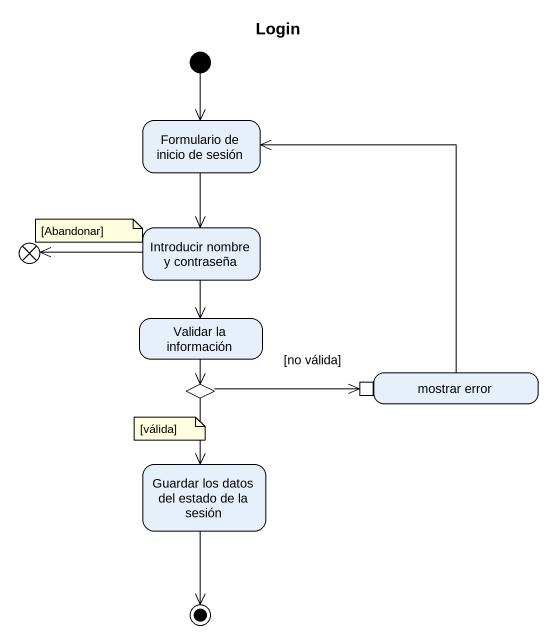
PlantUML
@startuml
title Login
hide empty description
state "Formulario de inicio de sesión" as Formulario_de_inicio_de
state "Introducir nombre y contraseña" as Introducir_nombre_y
state flowfinal1 <<end>>
state "Validar la información" as Validar_la_información
state choice1 <<choice>>
state "mostrar error" as mostrar_error {
  state "[no válida]" as no_válida <<inputPin>>
}
state "Guardar los datos del estado de la sesión" as Guardar_los_datos_del
[*] --> Formulario_de_inicio_de
Formulario_de_inicio_de --> Introducir_nombre_y
Introducir_nombre_y -left-> flowfinal1
Introducir_nombre_y --> Validar_la_información
Validar_la_información --> choice1
choice1 -right-> no_válida
choice1 --> Guardar_los_datos_del
mostrar_error -up-> Formulario_de_inicio_de
Guardar_los_datos_del --> [*]
note as N1
  [Abandonar]
end note
note as N2
  [válida]
end note
@enduml
